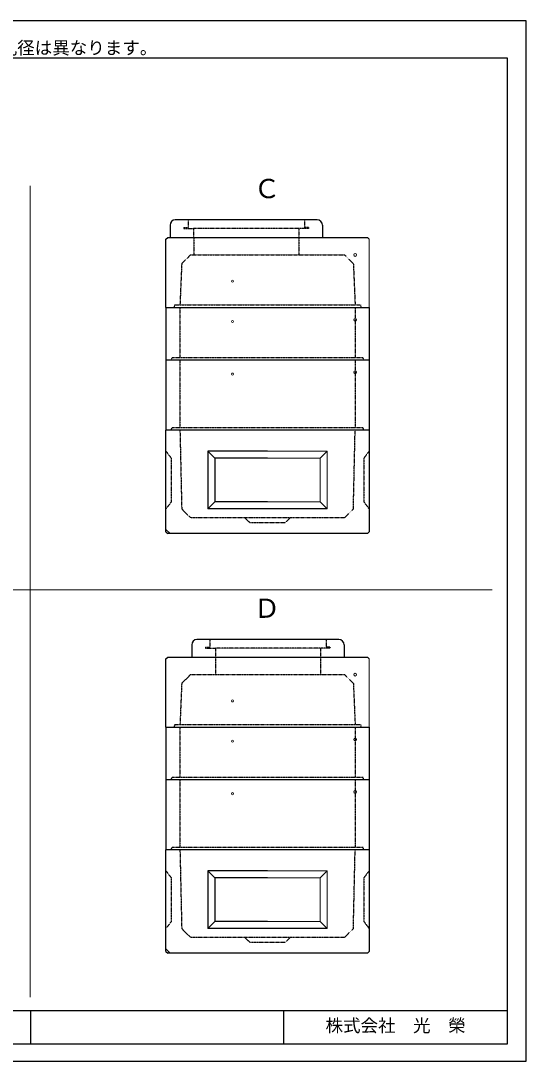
# Model space of a CAD drawing. Units: millimetres, scale not verified. Extents: x -420 to 421, y -297 to 297.
# Drawn here: x 132 to 421, y -297 to 297 of the extents above; entities that cross this region are included whole.
import ezdxf
from ezdxf.enums import TextEntityAlignment as Align

# ---------------------------------------------------------------- set-up
doc = ezdxf.new("R2010")
doc.units = ezdxf.units.MM
doc.linetypes.add('USER2', pattern=[4.7625, 3.175, -1.5875])
doc.layers.add('0-0', color=7, linetype='Continuous')
for name, color, linetype, lineweight in [('0-1_0', 9, 'Continuous', 25), ('0-2_dims', 7, 'Continuous', 18), ('0-3_pen1実線', 4, 'Continuous', 13), ('0-4_pen2実線', 3, 'Continuous', 13), ('0-5_pen3実線', 7, 'Continuous', 25), ('0-6_pen4実線', 7, 'Continuous', 25), ('0-7_pen2破線', 3, 'USER2', 25), ('0-9_draw', 7, 'Continuous', 13)]:
    doc.layers.add(name, color=color, linetype=linetype, lineweight=lineweight)
doc.styles.add('ＭＳ ゴシック', font='')
doc.styles.get('ＭＳ ゴシック').set_extended_font_data('MS Gothic')

# ---------------------------------------------------------------- blocks, each defined once
blk = doc.blocks.new('部分図 1')
at = {"layer": '0-1_0'}
blk.add_lwpolyline([(0, 0), (16824, 0), (16824, 11878), (0, 11878)], close=True, dxfattribs=at)
at = {"layer": '0-2_dims'}
for p, q in [((11159.96, 731.96), (11159.96, 9993)), ((16434, 5383), (5700, 5383))]:
    blk.add_line(p, q, dxfattribs=at)
at = {"layer": '0-3_pen1実線'}
for p, q in [((13027.47, 9499.02), (13021.51, 9504.97)), ((12757.83, 6025), (12710.93, 6071.9)), ((13275.47, 4708.02), (13269.51, 4713.98)), ((12757.83, 1234), (12710.93, 1280.9))]:
    blk.add_line(p, q, dxfattribs=at)
at = {"layer": '0-4_pen2実線'}
for p, q in [((12915.47, 9516.97), (12915.47, 9504.97)), ((13163.47, 4725.98), (13163.47, 4713.98))]:
    blk.add_line(p, q, dxfattribs=at)
for centre, radius in [((14870.93, 9204.97), 16), ((13470.93, 8904.97), 12), ((13470.93, 8444), 12), ((14870.93, 8464), 16), ((13470.93, 7845), 12), ((14870.93, 7865), 16), ((14871.03, 4412.98), 16), ((13471.03, 4112.98), 12), ((14870.93, 3673), 16), ((13470.93, 3653), 12), ((14870.93, 3074), 16), ((13470.93, 3054), 12)]:
    blk.add_circle(centre, radius, dxfattribs=at)
at = {"layer": '0-5_pen3実線'}
for p, q in [((12757.47, 9544.97), (12757.47, 9404.97)), ((14437.47, 9604.97), (12817.47, 9604.97)), ((14497.47, 9544.97), (14497.47, 9404.97)), ((12710.93, 9384.97), (12730.93, 9404.97)), ((12710.93, 8604.97), (12710.93, 9384.97)), ((12730.93, 9404.97), (15010.93, 9404.97)), ((12710.93, 8604.97), (15030.93, 8604.97)), ((12710.93, 8604), (12710.93, 8004)), ((15030.93, 8604), (15030.93, 8004)), ((12710.93, 8005), (12710.93, 7205)), ((15030.93, 8004), (12710.93, 8004)), ((15030.93, 8005), (15030.93, 7205)), ((15030.93, 7205), (12710.93, 7205)), ((12710.93, 6045), (12710.93, 7205)), ((13870.93, 6965), (13190.93, 6965)), ((13190.93, 6965), (13190.93, 6305)), ((13190.93, 6965), (13270.93, 6885)), ((13270.93, 6385), (13190.93, 6305)), ((14550.93, 6305), (13190.93, 6305)), ((13870.93, 6385), (13270.93, 6385)), ((12710.93, 6045), (12730.93, 6025)), ((15010.93, 6025), (12730.93, 6025)), ((13005.47, 4753.98), (13005.47, 4613.98)), ((14685.47, 4813.98), (13065.47, 4813.98)), ((14745.47, 4753.98), (14745.47, 4613.98)), ((12711.03, 4592.98), (12731.03, 4612.98)), ((12711.03, 3812.97), (12711.03, 4592.98)), ((12731.03, 4612.98), (15011.03, 4612.98)), ((12710.93, 3813), (12710.93, 3213)), ((12711.03, 3812.97), (15031.03, 3812.97)), ((15030.93, 3813), (15030.93, 3213)), ((12710.93, 3214), (12710.93, 2414)), ((15030.93, 3213), (12710.93, 3213)), ((15030.93, 3214), (15030.93, 2414)), ((12710.93, 1254), (12710.93, 2414)), ((15030.93, 2414), (12710.93, 2414)), ((13870.93, 2174), (13190.93, 2174)), ((13190.93, 2174), (13190.93, 1514)), ((13190.93, 2174), (13270.93, 2094)), ((13270.93, 1594), (13190.93, 1514)), ((13870.93, 1594), (13270.93, 1594)), ((14550.93, 1514), (13190.93, 1514)), ((12710.93, 1254), (12730.93, 1234)), ((15010.93, 1234), (12730.93, 1234)), ((11164, 580), (11164, 200))]:
    blk.add_line(p, q, dxfattribs=at)
for points in [[(15030.93, 7205), (15030.93, 6045), (15010.93, 6025)], [(13870.93, 6885), (13270.93, 6885), (13270.93, 6385)], [(15030.93, 2414), (15030.93, 1254), (15010.93, 1234)], [(13870.93, 2094), (13270.93, 2094), (13270.93, 1594)]]:
    blk.add_lwpolyline(points, dxfattribs=at)
for centre, start, end in [((12817.47, 9544.97), 90, 180), ((14437.47, 9544.97), 0, 90), ((13065.47, 4753.98), 90, 180), ((14685.47, 4753.98), 0, 90)]:
    blk.add_arc(centre, 60, start, end, dxfattribs=at)
at = {"layer": '0-6_pen4実線'}
for p, q in [((200, 580), (16610, 580)), ((14055, 580), (14055, 200))]:
    blk.add_line(p, q, dxfattribs=at)
blk.add_lwpolyline([(200, 200), (16610, 200), (16610, 11452), (200, 11452)], close=True, dxfattribs=at)
at = {"layer": '0-7_pen2破線'}
for p, q in [((12915.47, 9516.97), (12963.47, 9516.97)), ((12915.47, 9504.97), (13027.47, 9504.97)), ((12963.47, 9604.97), (12963.47, 9516.97)), ((13027.47, 9504.97), (13027.47, 9404.97)), ((14339.47, 9504.97), (13027.47, 9504.97)), ((14227.47, 9504.97), (14227.47, 9404.97)), ((14291.47, 9604.97), (14291.47, 9504.97)), ((14339.47, 9516.97), (14291.47, 9516.97)), ((14339.47, 9516.97), (14339.47, 9504.97)), ((13028.93, 9404.97), (13028.93, 9204.97)), ((14228.93, 9404.97), (14228.93, 9204.97)), ((12990.93, 9204.97), (12890.93, 9104.97)), ((14850.93, 9104.97), (14750.93, 9204.97)), ((12890.93, 9104.97), (12870.93, 8634.97)), ((14850.93, 9104.97), (14870.93, 8634.97)), ((12810.93, 8634.97), (12800.93, 8604.97)), ((12810.93, 8634.97), (13870.93, 8634.97)), ((12870.93, 8604), (12870.93, 8034)), ((13870.93, 8634.97), (14930.93, 8634.97)), ((14870.93, 8604), (14870.93, 8034)), ((14930.93, 8634.97), (14940.93, 8604.97)), ((12770.93, 8004), (12780.93, 8034)), ((12780.93, 8034), (13870.93, 8034)), ((12870.93, 8005), (12870.93, 7235)), ((13870.93, 8034), (14960.93, 8034)), ((14870.93, 8005), (14870.93, 7235)), ((14970.93, 8004), (14960.93, 8034)), ((12770.93, 7205), (12780.93, 7235)), ((12780.93, 7235), (13870.93, 7235)), ((12870.93, 7205), (12890.93, 6305)), ((13870.93, 7235), (14960.93, 7235)), ((14850.93, 6305), (14870.93, 7205)), ((14970.93, 7205), (14960.93, 7235)), ((12710.93, 6965), (12770.93, 6885)), ((12770.93, 6885), (12770.93, 6385)), ((12770.93, 6385), (12710.93, 6305)), ((12890.93, 6305), (12990.93, 6205)), ((14750.93, 6205), (14850.93, 6305)), ((14750.93, 6205), (12990.93, 6205)), ((14070.93, 6145), (14130.93, 6205)), ((13211.47, 4813.98), (13211.47, 4725.98)), ((14539.47, 4813.98), (14539.47, 4713.98)), ((13163.47, 4725.98), (13211.47, 4725.98)), ((13163.47, 4713.98), (13275.47, 4713.98)), ((13275.47, 4713.98), (13275.47, 4613.98)), ((14587.47, 4713.98), (13275.47, 4713.98)), ((14475.47, 4713.98), (14475.47, 4613.98)), ((14587.47, 4725.98), (14539.47, 4725.98)), ((14587.47, 4725.98), (14587.47, 4713.98)), ((13275.03, 4612.98), (13275.03, 4412.98)), ((14477.03, 4612.98), (14477.03, 4412.98)), ((12991.03, 4412.97), (12891.03, 4312.97)), ((14851.03, 4312.98), (14751.03, 4412.98)), ((12891.03, 4312.97), (12871.03, 3842.97)), ((14851.03, 4312.97), (14871.03, 3842.97)), ((12811.03, 3842.97), (12801.03, 3812.97)), ((12811.03, 3842.98), (13871.03, 3842.98)), ((12870.93, 3813), (12870.93, 3243)), ((13871.03, 3842.98), (14931.03, 3842.97)), ((14870.93, 3813), (14870.93, 3243)), ((14931.03, 3842.97), (14941.03, 3812.97)), ((12770.93, 3213), (12780.93, 3243)), ((12780.93, 3243), (13870.93, 3243)), ((12870.93, 3214), (12870.93, 2444)), ((13870.93, 3243), (14960.93, 3243)), ((14870.93, 3214), (14870.93, 2444)), ((14970.93, 3213), (14960.93, 3243)), ((12770.93, 2414), (12780.93, 2444)), ((12780.93, 2444), (13870.93, 2444)), ((12870.93, 2414), (12890.93, 1514)), ((13870.93, 2444), (14960.93, 2444)), ((14850.93, 1514), (14870.93, 2414)), ((14970.93, 2414), (14960.93, 2444)), ((12710.93, 2174), (12770.93, 2094)), ((12770.93, 2094), (12770.93, 1594)), ((12770.93, 1594), (12710.93, 1514)), ((12890.93, 1514), (12990.93, 1414)), ((14750.93, 1414), (14850.93, 1514)), ((14750.93, 1414), (12990.93, 1414)), ((14070.93, 1354), (14130.93, 1414))]:
    blk.add_line(p, q, dxfattribs=at)
for points in [[(12990.93, 9204.97), (13870.93, 9204.97), (14750.93, 9204.97)], [(15030.93, 6965), (14970.93, 6885), (14970.93, 6385), (15030.93, 6305)], [(14070.93, 6145), (13670.93, 6145), (13610.93, 6205)], [(12991.03, 4412.97), (13871.03, 4412.97), (14751.03, 4412.98)], [(15030.93, 2174), (14970.93, 2094), (14970.93, 1594), (15030.93, 1514)], [(14070.93, 1354), (13670.93, 1354), (13610.93, 1414)]]:
    blk.add_lwpolyline(points, dxfattribs=at)
at = {"layer": '0-9_draw'}
for p, q in [((15030.93, 9384.97), (15010.93, 9404.97)), ((15030.93, 9384.97), (15030.93, 8604.97)), ((14550.93, 6965), (13870.93, 6965)), ((14550.93, 6965), (14470.93, 6885)), ((14550.93, 6965), (14550.93, 6305)), ((14470.93, 6885), (13870.93, 6885)), ((14470.93, 6885), (14470.93, 6385)), ((14470.93, 6385), (13870.93, 6385)), ((14470.93, 6385), (14550.93, 6305)), ((15031.03, 4592.98), (15011.03, 4612.98)), ((15031.03, 4592.97), (15031.03, 3812.97)), ((14550.93, 2174), (13870.93, 2174)), ((14550.93, 2174), (14470.93, 2094)), ((14550.93, 2174), (14550.93, 1514)), ((14470.93, 2094), (13870.93, 2094)), ((14470.93, 2094), (14470.93, 1594)), ((14470.93, 1594), (13870.93, 1594)), ((14470.93, 1594), (14550.93, 1514))]:
    blk.add_line(p, q, dxfattribs=at)
at = {"layer": '0-2_dims', "style": 'ＭＳ ゴシック'}
for s, height, p in [('※ＦＥＰ管メーカー・継手メーカーに依り、削孔径は異なります。', 146.6, (6613.66, 11451.93)), ('Ｃ', 219.9, (13713.92, 9786.8)), ('Ｄ', 219.9, (13713.92, 4995.8))]:
    blk.add_text(s, height=height, dxfattribs=at).set_placement(p, align=Align.BOTTOM_LEFT)
at = {"layer": '0-5_pen3実線', "style": 'ＭＳ ゴシック'}
blk.add_text('株式会社\u3000光\u3000榮', height=146.6, dxfattribs=at).set_placement((14533, 290), align=Align.BOTTOM_LEFT)

msp = doc.modelspace()

# ---------------------------------------------------------------- block references
at = {"layer": '0-0', "xscale": 0.05, "yscale": 0.05}
msp.add_blockref('部分図 1', (-420.5, -297), dxfattribs=at)

doc.saveas('drawing.dxf')
